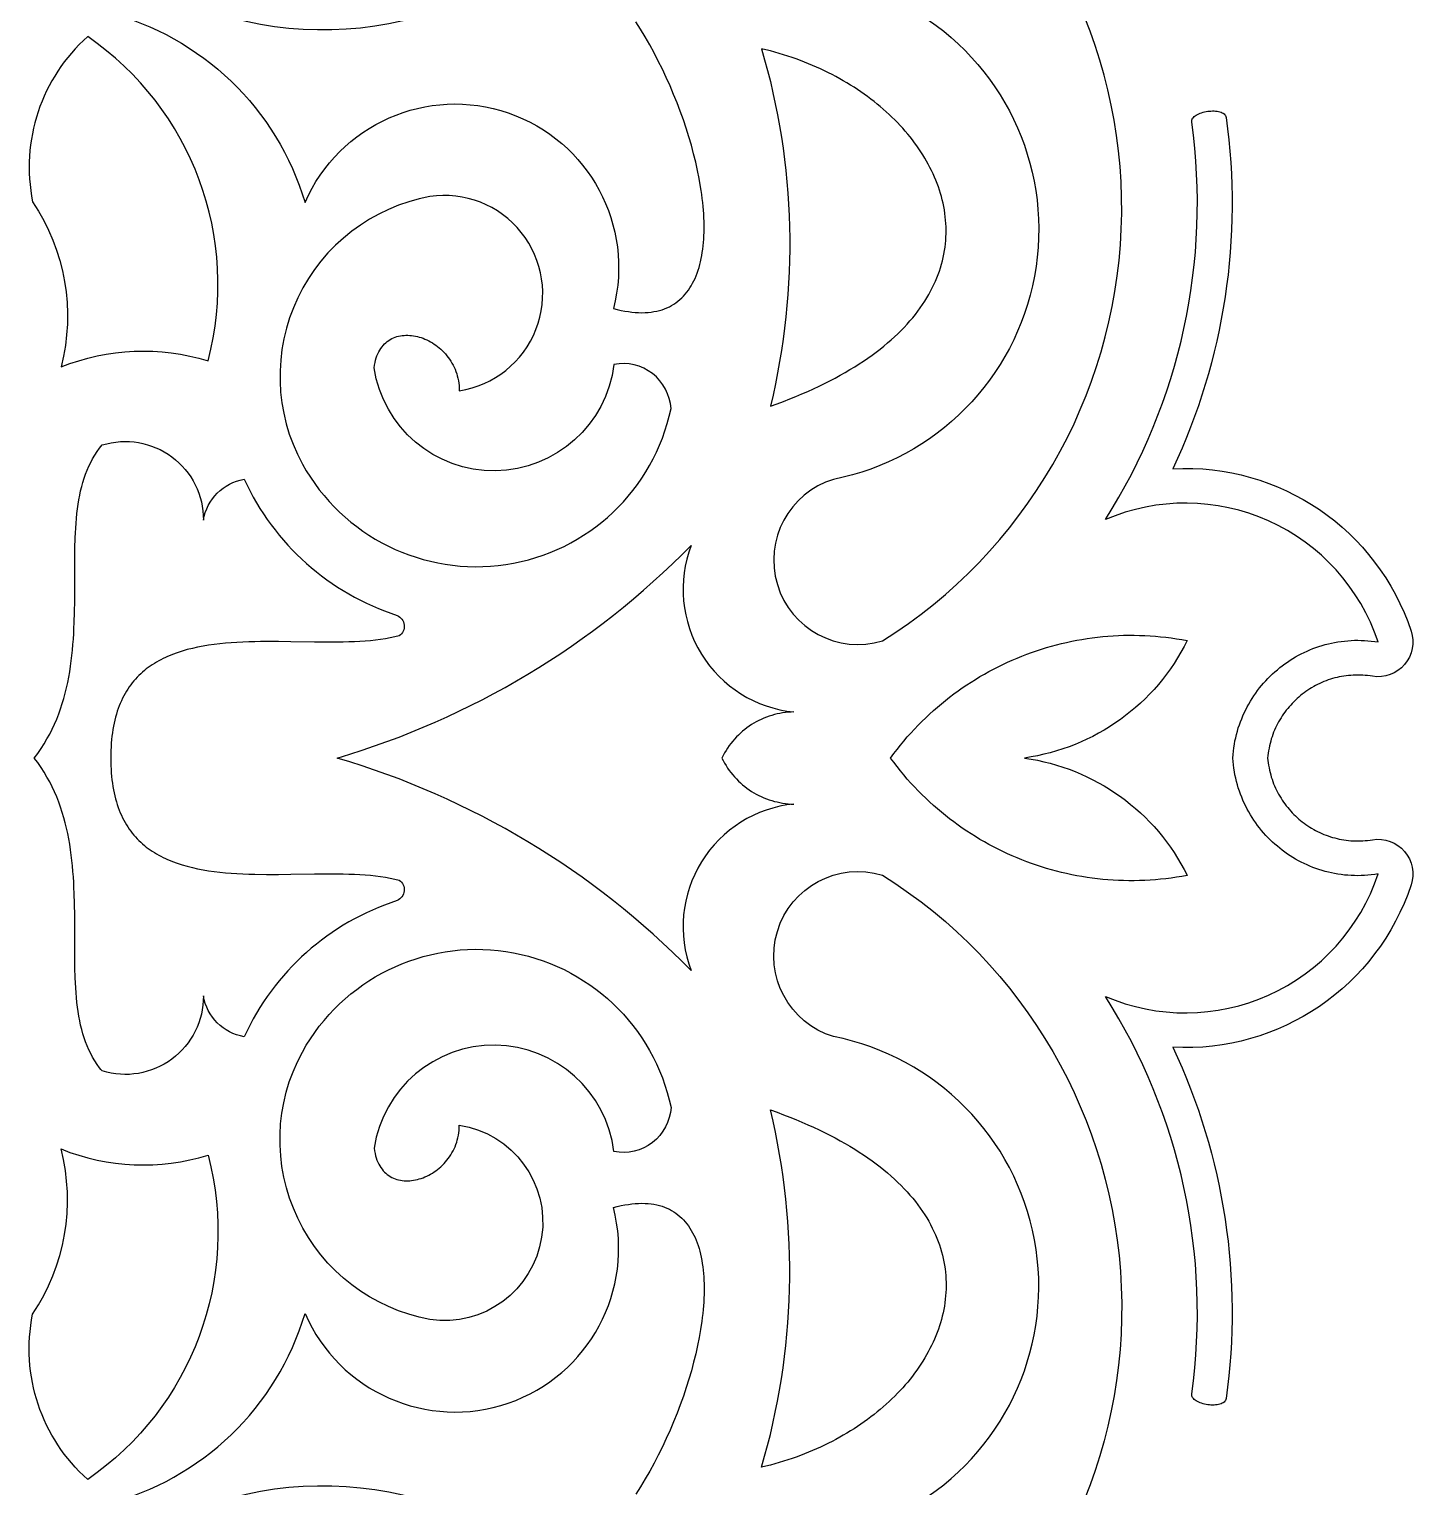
# Model space of a CAD drawing. Extents: x -809 to -401, y -253 to 409.
# Drawn here: x -600.2 to -401.1, y -26.8 to 183.1 of the extents above; entities that cross this region are included whole.
import ezdxf

# ---------------------------------------------------------------- set-up
doc = ezdxf.new("R2010")
doc.units = 0
doc.layers.add('LAYER_1', color=18, linetype='CONTINUOUS')

msp = doc.modelspace()

# ---------------------------------------------------------------- linework, layer by layer
at = {"layer": 'LAYER_1'}
for points in [[(-477.4, 95.02, 0.526463), (-472.46, 216.19, 0.747044), (-496.42, 201.87, 1), (-474.11, 210.56, -0.727969), (-471.99, 185.19, -0.677987), (-484.44, 118.27, 1)], [(-595.64, 134.45, -0.172155), (-574.5, 135.33, 0.316737), (-591.82, 182, 0.266667), (-599.75, 158.22, -0.213408)], [(-493.53, 128.82), (-492.58, 129.16), (-491.66, 129.5), (-490.75, 129.85), (-489.87, 130.21), (-489, 130.57), (-488.16, 130.94), (-487.33, 131.31), (-486.52, 131.69), (-485.74, 132.07), (-484.97, 132.46), (-484.22, 132.85), (-483.49, 133.25), (-482.78, 133.65), (-482.09, 134.06), (-481.41, 134.47), (-480.76, 134.88), (-480.12, 135.3), (-479.5, 135.73), (-478.9, 136.15), (-478.32, 136.58), (-477.75, 137.02), (-477.2, 137.46), (-476.67, 137.9), (-476.16, 138.34), (-475.67, 138.79), (-475.19, 139.24), (-474.73, 139.7), (-474.28, 140.15), (-473.86, 140.61), (-473.45, 141.08), (-473.05, 141.54), (-472.67, 142.01), (-472.31, 142.48), (-471.97, 142.95), (-471.64, 143.42), (-471.33, 143.9), (-471.03, 144.38), (-470.75, 144.86), (-470.49, 145.34), (-470.24, 145.82), (-470, 146.3), (-469.78, 146.79), (-469.58, 147.27), (-469.39, 147.76), (-469.22, 148.25), (-469.06, 148.74), (-468.91, 149.23), (-468.78, 149.72), (-468.67, 150.21), (-468.57, 150.7), (-468.48, 151.19), (-468.41, 151.68), (-468.35, 152.17), (-468.3, 152.66), (-468.27, 153.15), (-468.26, 153.64), (-468.25, 154.13), (-468.26, 154.62), (-468.28, 155.1), (-468.32, 155.59), (-468.37, 156.08), (-468.43, 156.56), (-468.5, 157.05), (-468.59, 157.53), (-468.69, 158.01), (-468.8, 158.49), (-468.92, 158.97), (-469.06, 159.44), (-469.21, 159.92), (-469.37, 160.39), (-469.54, 160.86), (-469.72, 161.32), (-469.92, 161.79), (-470.12, 162.25), (-470.34, 162.71), (-470.57, 163.17), (-470.81, 163.62), (-471.06, 164.07), (-471.32, 164.52), (-471.59, 164.97), (-471.87, 165.41), (-472.17, 165.85), (-472.47, 166.28), (-472.78, 166.71), (-473.11, 167.14), (-473.44, 167.56), (-473.78, 167.98), (-474.14, 168.4), (-474.5, 168.81), (-474.87, 169.21), (-475.25, 169.62), (-475.64, 170.01), (-476.04, 170.4), (-476.45, 170.79), (-476.87, 171.17), (-477.29, 171.55), (-477.73, 171.92), (-478.17, 172.29), (-478.62, 172.65), (-479.08, 173.01), (-479.55, 173.36), (-480.03, 173.7), (-480.51, 174.04), (-481, 174.38), (-481.5, 174.7), (-482.01, 175.02), (-482.52, 175.34), (-483.05, 175.64), (-483.57, 175.94), (-484.11, 176.24), (-484.65, 176.53), (-485.2, 176.81), (-485.76, 177.08), (-486.32, 177.35), (-486.89, 177.6), (-487.46, 177.86), (-488.05, 178.1), (-488.63, 178.33), (-489.23, 178.56), (-489.83, 178.78), (-490.43, 179), (-491.04, 179.2), (-491.66, 179.4), (-492.28, 179.58), (-492.91, 179.76), (-493.54, 179.93), (-494.18, 180.1), (-494.82, 180.25, -0.131339)], [(-426.99, 78.16), (-426.95, 78.66), (-426.9, 79.15), (-426.83, 79.64), (-426.76, 80.13), (-426.67, 80.61), (-426.56, 81.08), (-426.45, 81.55), (-426.32, 82.02), (-426.19, 82.48), (-426.04, 82.93), (-425.88, 83.38), (-425.7, 83.82), (-425.52, 84.25), (-425.33, 84.68), (-425.12, 85.1), (-424.91, 85.52), (-424.68, 85.93), (-424.45, 86.33), (-424.2, 86.73), (-423.95, 87.12), (-423.69, 87.5), (-423.41, 87.87), (-423.13, 88.24), (-422.84, 88.6), (-422.54, 88.95), (-422.23, 89.29), (-421.92, 89.62), (-421.59, 89.95), (-421.26, 90.27), (-420.92, 90.57), (-420.57, 90.87), (-420.22, 91.17), (-419.86, 91.45), (-419.49, 91.72), (-419.11, 91.98), (-418.73, 92.24), (-418.34, 92.48), (-417.94, 92.72), (-417.54, 92.94), (-417.14, 93.15), (-416.72, 93.36), (-416.3, 93.55), (-415.88, 93.73), (-415.45, 93.91), (-415.02, 94.07), (-414.58, 94.22), (-414.13, 94.36), (-413.68, 94.48), (-413.23, 94.6), (-412.78, 94.7), (-412.32, 94.8), (-411.85, 94.88), (-411.38, 94.95), (-410.91, 95), (-410.44, 95.05), (-409.96, 95.08), (-409.48, 95.1), (-409, 95.1), (-408.52, 95.09), (-408.03, 95.07), (-407.54, 95.04), (-407.05, 94.99), (-406.56, 94.93), (-406.06, 94.86, 0.439468), (-445.33, 112.47, 0.177943), (-432.89, 169.67), (-432.9, 169.82), (-432.88, 169.96), (-432.83, 170.1), (-432.76, 170.24), (-432.66, 170.36), (-432.54, 170.48), (-432.4, 170.6), (-432.25, 170.7), (-432.08, 170.8), (-431.89, 170.89), (-431.7, 170.97), (-431.49, 171.04), (-431.27, 171.11), (-431.05, 171.17), (-430.82, 171.21), (-430.59, 171.25), (-430.36, 171.28), (-430.13, 171.29), (-429.9, 171.3), (-429.67, 171.3), (-429.45, 171.28), (-429.24, 171.26), (-429.04, 171.22), (-428.85, 171.18), (-428.67, 171.12), (-428.5, 171.05), (-428.36, 170.96), (-428.23, 170.87), (-428.12, 170.76), (-428.04, 170.64), (-427.98, 170.5), (-427.94, 170.36, -0.145291), (-435.6, 119.8, -0.337819), (-401.32, 96.44, -0.564297), (-406.88, 89.92), (-407.23, 89.98), (-407.58, 90.02), (-407.93, 90.05), (-408.27, 90.08), (-408.62, 90.09), (-408.97, 90.1), (-409.31, 90.1), (-409.65, 90.08), (-409.99, 90.06), (-410.33, 90.03), (-410.66, 90), (-410.99, 89.95), (-411.32, 89.89), (-411.65, 89.83), (-411.98, 89.76), (-412.3, 89.68), (-412.62, 89.59), (-412.94, 89.49), (-413.25, 89.39), (-413.56, 89.27), (-413.87, 89.15), (-414.17, 89.03), (-414.47, 88.89), (-414.77, 88.75), (-415.06, 88.6), (-415.34, 88.44), (-415.63, 88.28), (-415.91, 88.11), (-416.18, 87.93), (-416.45, 87.74), (-416.72, 87.55), (-416.98, 87.35), (-417.23, 87.15), (-417.48, 86.94), (-417.73, 86.72), (-417.97, 86.5), (-418.2, 86.27), (-418.43, 86.03), (-418.65, 85.79), (-418.87, 85.55), (-419.08, 85.29), (-419.29, 85.04), (-419.48, 84.77), (-419.68, 84.5), (-419.86, 84.23), (-420.04, 83.95), (-420.21, 83.67), (-420.38, 83.38), (-420.54, 83.08), (-420.69, 82.79), (-420.83, 82.48), (-420.97, 82.17), (-421.1, 81.86), (-421.22, 81.54), (-421.33, 81.22), (-421.44, 80.9), (-421.53, 80.57), (-421.62, 80.24), (-421.7, 79.9), (-421.77, 79.56), (-421.84, 79.21), (-421.89, 78.87), (-421.94, 78.52), (-421.98, 78.16), (-421.94, 77.81), (-421.89, 77.46), (-421.84, 77.11), (-421.77, 76.76), (-421.7, 76.42), (-421.62, 76.09), (-421.53, 75.75), (-421.44, 75.42), (-421.33, 75.1), (-421.22, 74.78), (-421.1, 74.46), (-420.97, 74.15), (-420.83, 73.84), (-420.69, 73.54), (-420.54, 73.24), (-420.38, 72.95), (-420.21, 72.66), (-420.04, 72.37), (-419.86, 72.09), (-419.68, 71.82), (-419.48, 71.55), (-419.29, 71.29), (-419.08, 71.03), (-418.87, 70.78), (-418.65, 70.53), (-418.43, 70.29), (-418.2, 70.05), (-417.97, 69.82), (-417.73, 69.6), (-417.48, 69.38), (-417.23, 69.17), (-416.98, 68.97), (-416.72, 68.77), (-416.45, 68.58), (-416.18, 68.4), (-415.91, 68.22), (-415.63, 68.05), (-415.34, 67.88), (-415.06, 67.73), (-414.77, 67.58), (-414.47, 67.43), (-414.17, 67.3), (-413.87, 67.17), (-413.56, 67.05), (-413.25, 66.94), (-412.94, 66.83), (-412.62, 66.74), (-412.3, 66.65), (-411.98, 66.57), (-411.65, 66.5), (-411.32, 66.43), (-410.99, 66.38), (-410.66, 66.33), (-410.33, 66.29), (-409.99, 66.26), (-409.65, 66.24), (-409.31, 66.23), (-408.97, 66.22), (-408.62, 66.23), (-408.27, 66.24), (-407.93, 66.27), (-407.58, 66.3), (-407.23, 66.35), (-406.88, 66.4, -0.564297), (-401.32, 59.89, -0.337819), (-435.6, 36.52, -0.145291), (-427.94, -14.03), (-427.98, -14.18), (-428.04, -14.31), (-428.12, -14.44), (-428.23, -14.54), (-428.36, -14.64), (-428.5, -14.72), (-428.67, -14.79), (-428.85, -14.85), (-429.04, -14.9), (-429.24, -14.94), (-429.45, -14.96), (-429.67, -14.97), (-429.9, -14.98), (-430.13, -14.97), (-430.36, -14.95), (-430.59, -14.93), (-430.82, -14.89), (-431.05, -14.84), (-431.27, -14.79), (-431.49, -14.72), (-431.7, -14.65), (-431.89, -14.57), (-432.08, -14.48), (-432.25, -14.38), (-432.4, -14.27), (-432.54, -14.16), (-432.66, -14.04), (-432.76, -13.91), (-432.83, -13.78), (-432.88, -13.64), (-432.9, -13.5), (-432.89, -13.34, 0.177943), (-445.33, 43.85, 0.439468), (-406.06, 61.47), (-406.56, 61.39), (-407.05, 61.33), (-407.54, 61.28), (-408.03, 61.25), (-408.52, 61.23), (-409, 61.22), (-409.48, 61.23), (-409.96, 61.25), (-410.44, 61.28), (-410.91, 61.32), (-411.38, 61.38), (-411.85, 61.45), (-412.32, 61.53), (-412.78, 61.62), (-413.23, 61.72), (-413.68, 61.84), (-414.13, 61.97), (-414.58, 62.11), (-415.02, 62.26), (-415.45, 62.42), (-415.88, 62.59), (-416.3, 62.77), (-416.72, 62.97), (-417.14, 63.17), (-417.54, 63.38), (-417.94, 63.61), (-418.34, 63.84), (-418.73, 64.09), (-419.11, 64.34), (-419.49, 64.6), (-419.86, 64.88), (-420.22, 65.16), (-420.57, 65.45), (-420.92, 65.75), (-421.26, 66.06), (-421.59, 66.37), (-421.92, 66.7), (-422.23, 67.03), (-422.54, 67.38), (-422.84, 67.73), (-423.13, 68.09), (-423.41, 68.45), (-423.69, 68.83), (-423.95, 69.21), (-424.2, 69.6), (-424.45, 69.99), (-424.68, 70.39), (-424.91, 70.8), (-425.12, 71.22), (-425.33, 71.64), (-425.52, 72.07), (-425.7, 72.51), (-425.88, 72.95), (-426.04, 73.39), (-426.19, 73.85), (-426.32, 74.31), (-426.45, 74.77), (-426.56, 75.24), (-426.67, 75.72), (-426.76, 76.19), (-426.83, 76.68), (-426.9, 77.17), (-426.95, 77.66)], [(-560.92, 120.48, 0.695512), (-507.85, 128.46, 0.453388), (-516.07, 134.8, -0.872623), (-550.59, 134.33), (-550.53, 134.71), (-550.46, 135.07), (-550.38, 135.41), (-550.29, 135.74), (-550.18, 136.05), (-550.06, 136.34), (-549.92, 136.61), (-549.78, 136.87), (-549.62, 137.12), (-549.45, 137.35), (-549.28, 137.56), (-549.09, 137.76), (-548.89, 137.94), (-548.69, 138.11), (-548.48, 138.26), (-548.26, 138.4), (-548.03, 138.53), (-547.79, 138.64), (-547.55, 138.73), (-547.31, 138.81), (-547.06, 138.88), (-546.8, 138.93), (-546.54, 138.97), (-546.27, 139), (-546.01, 139.01), (-545.74, 139.02), (-545.47, 139), (-545.19, 138.98), (-544.92, 138.94), (-544.64, 138.89), (-544.36, 138.83), (-544.09, 138.76), (-543.81, 138.67), (-543.54, 138.57), (-543.27, 138.46), (-543, 138.34), (-542.73, 138.21), (-542.46, 138.07), (-542.2, 137.92), (-541.95, 137.75), (-541.7, 137.58), (-541.45, 137.39), (-541.21, 137.2), (-540.97, 136.99), (-540.74, 136.78), (-540.52, 136.55), (-540.31, 136.32), (-540.11, 136.07), (-539.91, 135.82), (-539.72, 135.56), (-539.54, 135.29), (-539.38, 135.01), (-539.22, 134.72), (-539.07, 134.42), (-538.94, 134.12), (-538.81, 133.8), (-538.7, 133.48), (-538.61, 133.15), (-538.52, 132.82), (-538.46, 132.47), (-538.4, 132.12), (-538.36, 131.76), (-538.34, 131.4), (-538.33, 131.03, 1), (-542.56, 158.97, 0.511088)], [(-599.5, 78.16), (-599, 78.83), (-598.53, 79.51), (-598.09, 80.2), (-597.68, 80.9), (-597.29, 81.61), (-596.93, 82.32), (-596.6, 83.04), (-596.28, 83.77), (-595.99, 84.51), (-595.73, 85.25), (-595.48, 86), (-595.26, 86.75), (-595.05, 87.51), (-594.86, 88.27), (-594.7, 89.04), (-594.54, 89.81), (-594.41, 90.58), (-594.29, 91.36), (-594.18, 92.14), (-594.09, 92.92), (-594, 93.7), (-593.94, 94.49), (-593.88, 95.27), (-593.83, 96.06), (-593.79, 96.85), (-593.76, 97.63), (-593.71, 99.2), (-593.69, 100.76), (-593.68, 102.32), (-593.68, 105.38), (-593.68, 106.89), (-593.66, 108.37), (-593.61, 109.83), (-593.58, 110.55), (-593.54, 111.26), (-593.49, 111.96), (-593.44, 112.65), (-593.37, 113.34), (-593.29, 114.01), (-593.2, 114.68), (-593.09, 115.33), (-592.97, 115.98), (-592.84, 116.61), (-592.68, 117.23), (-592.52, 117.84), (-592.33, 118.44), (-592.13, 119.03), (-591.9, 119.6), (-591.66, 120.16), (-591.39, 120.71), (-591.11, 121.24), (-590.8, 121.76), (-590.46, 122.26), (-590.1, 122.75), (-589.91, 122.98), (-589.72, 123.22, -0.506711), (-575.16, 112.41, -0.32), (-569.29, 118.29, 0.210186), (-547.27, 98.69, -0.585603), (-546.98, 95.74), (-547.62, 95.58), (-548.29, 95.44), (-548.97, 95.32), (-549.67, 95.21), (-550.39, 95.12), (-551.13, 95.04), (-551.88, 94.98), (-552.65, 94.93), (-553.43, 94.89), (-554.22, 94.86), (-555.02, 94.84), (-555.83, 94.83), (-557.49, 94.83), (-559.17, 94.84), (-562.6, 94.89), (-564.33, 94.91), (-566.06, 94.91), (-566.92, 94.91), (-567.78, 94.89), (-568.64, 94.87), (-569.49, 94.84), (-570.33, 94.8), (-571.17, 94.74), (-572, 94.67), (-572.82, 94.59), (-573.63, 94.5), (-574.42, 94.39), (-575.21, 94.26), (-575.99, 94.11), (-576.75, 93.94), (-577.49, 93.76), (-578.22, 93.55), (-578.94, 93.32), (-579.63, 93.06), (-579.97, 92.92), (-580.31, 92.78), (-580.64, 92.63), (-580.96, 92.48), (-581.29, 92.31), (-581.6, 92.14), (-581.91, 91.97), (-582.22, 91.78), (-582.52, 91.59), (-582.81, 91.39), (-583.1, 91.19), (-583.38, 90.98), (-583.65, 90.75), (-583.92, 90.52), (-584.19, 90.29), (-584.44, 90.04), (-584.69, 89.79), (-584.93, 89.52), (-585.17, 89.25), (-585.4, 88.97), (-585.62, 88.68), (-585.84, 88.39), (-586.04, 88.08), (-586.24, 87.76), (-586.44, 87.44), (-586.62, 87.1), (-586.8, 86.76), (-586.97, 86.4), (-587.13, 86.03), (-587.28, 85.66), (-587.42, 85.27), (-587.56, 84.88), (-587.69, 84.47), (-587.81, 84.05), (-587.92, 83.63), (-588.02, 83.19), (-588.11, 82.74), (-588.19, 82.27), (-588.27, 81.8), (-588.33, 81.32), (-588.38, 80.82), (-588.43, 80.31), (-588.46, 79.79), (-588.49, 79.26), (-588.51, 78.72), (-588.51, 78.16), (-588.51, 77.61), (-588.49, 77.06), (-588.46, 76.53), (-588.43, 76.01), (-588.38, 75.5), (-588.33, 75.01), (-588.27, 74.52), (-588.19, 74.05), (-588.11, 73.59), (-588.02, 73.14), (-587.92, 72.7), (-587.81, 72.27), (-587.69, 71.85), (-587.56, 71.45), (-587.42, 71.05), (-587.28, 70.66), (-587.13, 70.29), (-586.97, 69.92), (-586.8, 69.57), (-586.62, 69.22), (-586.44, 68.89), (-586.24, 68.56), (-586.04, 68.24), (-585.84, 67.94), (-585.62, 67.64), (-585.4, 67.35), (-585.17, 67.07), (-584.93, 66.8), (-584.69, 66.54), (-584.44, 66.28), (-584.19, 66.04), (-583.92, 65.8), (-583.65, 65.57), (-583.38, 65.35), (-583.1, 65.13), (-582.81, 64.93), (-582.52, 64.73), (-582.22, 64.54), (-581.91, 64.36), (-581.6, 64.18), (-581.29, 64.01), (-580.96, 63.85), (-580.64, 63.69), (-580.31, 63.54), (-579.97, 63.4), (-579.63, 63.26), (-578.94, 63.01), (-578.22, 62.78), (-577.49, 62.57), (-576.75, 62.38), (-575.99, 62.21), (-575.21, 62.07), (-574.42, 61.94), (-573.63, 61.83), (-572.82, 61.73), (-572, 61.65), (-571.17, 61.58), (-570.33, 61.53), (-569.49, 61.48), (-568.64, 61.45), (-567.78, 61.43), (-566.06, 61.41), (-564.33, 61.41), (-562.6, 61.43), (-559.17, 61.48), (-557.49, 61.5), (-555.83, 61.49), (-555.02, 61.48), (-554.22, 61.46), (-553.43, 61.43), (-552.65, 61.39), (-551.88, 61.34), (-551.13, 61.28), (-550.39, 61.2), (-549.67, 61.11), (-548.97, 61.01), (-548.29, 60.88), (-547.62, 60.74), (-546.98, 60.58, -0.585603), (-547.27, 57.64, 0.210186), (-569.29, 38.04, -0.32), (-575.16, 43.91, -0.506711), (-589.72, 33.11), (-589.91, 33.34), (-590.1, 33.58), (-590.46, 34.06), (-590.8, 34.57), (-591.11, 35.08), (-591.39, 35.61), (-591.66, 36.16), (-591.9, 36.72), (-592.13, 37.29), (-592.33, 37.88), (-592.52, 38.48), (-592.68, 39.09), (-592.84, 39.71), (-592.97, 40.35), (-593.09, 40.99), (-593.2, 41.65), (-593.29, 42.31), (-593.37, 42.99), (-593.44, 43.67), (-593.49, 44.37), (-593.54, 45.07), (-593.58, 45.78), (-593.61, 46.5), (-593.66, 47.95), (-593.68, 49.44), (-593.68, 50.94), (-593.68, 54.01), (-593.69, 55.56), (-593.71, 57.12), (-593.76, 58.69), (-593.79, 59.48), (-593.83, 60.26), (-593.88, 61.05), (-593.94, 61.84), (-594, 62.62), (-594.09, 63.4), (-594.18, 64.18), (-594.29, 64.96), (-594.41, 65.74), (-594.54, 66.51), (-594.7, 67.29), (-594.86, 68.05), (-595.05, 68.81), (-595.26, 69.57), (-595.48, 70.33), (-595.73, 71.07), (-595.99, 71.82), (-596.28, 72.55), (-596.6, 73.28), (-596.93, 74), (-597.29, 74.72), (-597.68, 75.42), (-598.09, 76.12), (-598.53, 76.81), (-599, 77.49)], [(-555.91, 78.16, 0.127459), (-504.95, 108.75, 0.493843), (-490.16, 84.79), (-490.57, 84.78), (-490.98, 84.75), (-491.38, 84.71), (-491.79, 84.65), (-492.19, 84.58), (-492.58, 84.5), (-492.97, 84.4), (-493.36, 84.29), (-493.74, 84.17), (-494.12, 84.03), (-494.49, 83.88), (-494.86, 83.72), (-495.22, 83.55), (-495.57, 83.37), (-495.92, 83.17), (-496.26, 82.96), (-496.59, 82.74), (-496.92, 82.51), (-497.23, 82.27), (-497.54, 82.01), (-497.85, 81.75), (-498.14, 81.47), (-498.42, 81.19), (-498.7, 80.89), (-498.97, 80.58), (-499.22, 80.27), (-499.47, 79.94), (-499.7, 79.6), (-499.93, 79.26), (-500.14, 78.9), (-500.35, 78.54), (-500.54, 78.16), (-500.35, 77.79), (-500.14, 77.42), (-499.93, 77.07), (-499.7, 76.72), (-499.47, 76.38), (-499.22, 76.06), (-498.97, 75.74), (-498.7, 75.43), (-498.42, 75.14), (-498.14, 74.85), (-497.85, 74.58), (-497.54, 74.31), (-497.23, 74.06), (-496.92, 73.81), (-496.59, 73.58), (-496.26, 73.36), (-495.92, 73.15), (-495.57, 72.96), (-495.22, 72.77), (-494.86, 72.6), (-494.49, 72.44), (-494.12, 72.29), (-493.74, 72.16), (-493.36, 72.03), (-492.97, 71.92), (-492.58, 71.83), (-492.19, 71.74), (-491.79, 71.67), (-491.38, 71.62), (-490.98, 71.57), (-490.57, 71.54), (-490.16, 71.53, 0.493843), (-504.95, 47.58, 0.127459)], [(-477.4, 61.3, -0.526463), (-472.46, -59.87, -0.747044), (-496.42, -45.54, -1), (-474.11, -54.23, 0.727969), (-471.99, -28.87, 0.677987), (-484.44, 38.06, -1)], [(-560.92, 35.84, -0.695512), (-507.85, 27.86, -0.453388), (-516.07, 21.52, 0.872623), (-550.59, 21.99), (-550.53, 21.61), (-550.46, 21.25), (-550.38, 20.91), (-550.29, 20.59), (-550.18, 20.28), (-550.06, 19.99), (-549.92, 19.71), (-549.78, 19.45), (-549.62, 19.2), (-549.45, 18.98), (-549.28, 18.76), (-549.09, 18.56), (-548.89, 18.38), (-548.69, 18.21), (-548.48, 18.06), (-548.26, 17.92), (-548.03, 17.8), (-547.79, 17.69), (-547.55, 17.59), (-547.31, 17.51), (-547.06, 17.44), (-546.8, 17.39), (-546.54, 17.35), (-546.27, 17.32), (-546.01, 17.31), (-545.74, 17.31), (-545.47, 17.32), (-545.19, 17.34), (-544.92, 17.38), (-544.64, 17.43), (-544.36, 17.49), (-544.09, 17.57), (-543.81, 17.65), (-543.54, 17.75), (-543.27, 17.86), (-543, 17.98), (-542.73, 18.11), (-542.46, 18.25), (-542.2, 18.41), (-541.95, 18.57), (-541.7, 18.75), (-541.45, 18.93), (-541.21, 19.13), (-540.97, 19.33), (-540.74, 19.55), (-540.52, 19.77), (-540.31, 20.01), (-540.11, 20.25), (-539.91, 20.5), (-539.72, 20.77), (-539.54, 21.04), (-539.38, 21.32), (-539.22, 21.61), (-539.07, 21.9), (-538.94, 22.21), (-538.81, 22.52), (-538.7, 22.84), (-538.61, 23.17), (-538.52, 23.51), (-538.46, 23.85), (-538.4, 24.2), (-538.36, 24.56), (-538.34, 24.92), (-538.33, 25.3, -1), (-542.56, -2.65, -0.511088)], [(-493.53, 27.5), (-492.58, 27.16), (-491.66, 26.82), (-490.75, 26.47), (-489.87, 26.11), (-489, 25.75), (-488.16, 25.38), (-487.33, 25.01), (-486.52, 24.63), (-485.74, 24.25), (-484.97, 23.86), (-484.22, 23.47), (-483.49, 23.07), (-482.78, 22.67), (-482.09, 22.27), (-481.41, 21.86), (-480.76, 21.44), (-480.12, 21.02), (-479.5, 20.6), (-478.9, 20.17), (-478.32, 19.74), (-477.75, 19.31), (-477.2, 18.87), (-476.67, 18.43), (-476.16, 17.98), (-475.67, 17.53), (-475.19, 17.08), (-474.73, 16.63), (-474.28, 16.17), (-473.86, 15.71), (-473.45, 15.25), (-473.05, 14.78), (-472.67, 14.32), (-472.31, 13.85), (-471.97, 13.37), (-471.64, 12.9), (-471.33, 12.42), (-471.03, 11.95), (-470.75, 11.47), (-470.49, 10.99), (-470.24, 10.5), (-470, 10.02), (-469.78, 9.54), (-469.58, 9.05), (-469.39, 8.56), (-469.22, 8.08), (-469.06, 7.59), (-468.91, 7.1), (-468.78, 6.61), (-468.67, 6.12), (-468.57, 5.63), (-468.48, 5.14), (-468.41, 4.65), (-468.35, 4.15), (-468.3, 3.66), (-468.27, 3.17), (-468.26, 2.68), (-468.25, 2.19), (-468.26, 1.71), (-468.28, 1.22), (-468.32, 0.73), (-468.37, 0.25), (-468.43, -0.24), (-468.5, -0.72), (-468.59, -1.21), (-468.69, -1.69), (-468.8, -2.17), (-468.92, -2.64), (-469.06, -3.12), (-469.21, -3.59), (-469.37, -4.06), (-469.54, -4.53), (-469.72, -5), (-469.92, -5.47), (-470.12, -5.93), (-470.34, -6.39), (-470.57, -6.85), (-470.81, -7.3), (-471.06, -7.75), (-471.32, -8.2), (-471.59, -8.64), (-471.87, -9.09), (-472.17, -9.52), (-472.47, -9.96), (-472.78, -10.39), (-473.11, -10.82), (-473.44, -11.24), (-473.78, -11.66), (-474.14, -12.07), (-474.5, -12.48), (-474.87, -12.89), (-475.25, -13.29), (-475.64, -13.69), (-476.04, -14.08), (-476.45, -14.47), (-476.87, -14.85), (-477.29, -15.23), (-477.73, -15.6), (-478.17, -15.97), (-478.62, -16.33), (-479.08, -16.69), (-479.55, -17.04), (-480.03, -17.38), (-480.51, -17.72), (-481, -18.05), (-481.5, -18.38), (-482.01, -18.7), (-482.52, -19.01), (-483.05, -19.32), (-483.57, -19.62), (-484.11, -19.92), (-484.65, -20.2), (-485.2, -20.48), (-485.76, -20.76), (-486.32, -21.02), (-486.89, -21.28), (-487.46, -21.53), (-488.05, -21.78), (-488.63, -22.01), (-489.23, -22.24), (-489.83, -22.46), (-490.43, -22.67), (-491.04, -22.88), (-491.66, -23.07), (-492.28, -23.26), (-492.91, -23.44), (-493.54, -23.61), (-494.18, -23.77), (-494.82, -23.93, 0.131339)], [(-595.64, 21.88, 0.172155), (-574.5, 20.99, -0.316737), (-591.82, -25.68, -0.266667), (-599.75, -1.9, 0.213408)]]:
    msp.add_lwpolyline(points, format="xyb", close=True, dxfattribs=at)
for points in [[(-524.19, 195.81, -0.343731), (-586.42, 191.7, 0.579557)], [(-589.06, 185.54, -0.263317), (-560.53, 158.12, -0.924949), (-516.14, 142.86), (-515.58, 142.72), (-515.04, 142.59), (-514.51, 142.49), (-513.99, 142.41), (-513.48, 142.35), (-512.99, 142.3), (-512.51, 142.27), (-512.05, 142.26), (-511.59, 142.27), (-511.15, 142.3), (-510.73, 142.35), (-510.31, 142.41), (-509.91, 142.49), (-509.52, 142.58), (-509.14, 142.69), (-508.78, 142.82), (-508.43, 142.96), (-508.09, 143.12), (-507.76, 143.3), (-507.45, 143.49), (-507.14, 143.69), (-506.85, 143.91), (-506.57, 144.14), (-506.3, 144.39), (-506.04, 144.65), (-505.8, 144.93), (-505.56, 145.21), (-505.34, 145.52), (-505.13, 145.83), (-504.93, 146.15), (-504.74, 146.49), (-504.56, 146.84), (-504.39, 147.2), (-504.23, 147.58), (-504.08, 147.96), (-503.95, 148.36), (-503.82, 148.76), (-503.71, 149.18), (-503.6, 149.6), (-503.51, 150.04), (-503.42, 150.48), (-503.35, 150.94), (-503.28, 151.4), (-503.22, 151.87), (-503.18, 152.35), (-503.14, 152.84), (-503.12, 153.34), (-503.1, 153.84), (-503.09, 154.36), (-503.09, 154.87), (-503.1, 155.4), (-503.12, 155.93), (-503.15, 156.47), (-503.19, 157.02), (-503.23, 157.57), (-503.29, 158.12), (-503.35, 158.69), (-503.42, 159.25), (-503.51, 159.83), (-503.59, 160.4), (-503.8, 161.57), (-504.03, 162.75), (-504.3, 163.94), (-504.59, 165.14), (-504.92, 166.36), (-505.28, 167.57), (-505.66, 168.8), (-506.07, 170.02), (-506.51, 171.25), (-506.98, 172.47), (-507.47, 173.69), (-507.99, 174.91), (-508.53, 176.11), (-509.09, 177.31), (-509.68, 178.49), (-510.29, 179.66), (-510.92, 180.81), (-511.57, 181.95), (-512.24, 183.06), (-512.93, 184.15)], [(-589.06, -29.21, 0.263317), (-560.53, -1.8, 0.924949), (-516.14, 13.46), (-515.58, 13.61), (-515.04, 13.73), (-514.51, 13.83), (-513.99, 13.91), (-513.48, 13.98), (-512.99, 14.02), (-512.51, 14.05), (-512.05, 14.06), (-511.59, 14.05), (-511.15, 14.02), (-510.73, 13.98), (-510.31, 13.92), (-509.91, 13.84), (-509.52, 13.74), (-509.14, 13.63), (-508.78, 13.5), (-508.43, 13.36), (-508.09, 13.2), (-507.76, 13.03), (-507.45, 12.84), (-507.14, 12.63), (-506.85, 12.41), (-506.57, 12.18), (-506.3, 11.93), (-506.04, 11.67), (-505.8, 11.4), (-505.56, 11.11), (-505.34, 10.81), (-505.13, 10.49), (-504.93, 10.17), (-504.74, 9.83), (-504.56, 9.48), (-504.39, 9.12), (-504.23, 8.75), (-504.08, 8.36), (-503.95, 7.97), (-503.82, 7.56), (-503.71, 7.15), (-503.6, 6.72), (-503.51, 6.29), (-503.42, 5.84), (-503.35, 5.39), (-503.28, 4.92), (-503.22, 4.45), (-503.18, 3.97), (-503.14, 3.48), (-503.12, 2.98), (-503.1, 2.48), (-503.09, 1.97), (-503.09, 1.45), (-503.1, 0.92), (-503.12, 0.39), (-503.15, -0.15), (-503.19, -0.69), (-503.23, -1.24), (-503.29, -1.8), (-503.35, -2.36), (-503.42, -2.93), (-503.51, -3.5), (-503.59, -4.08), (-503.8, -5.24), (-504.03, -6.42), (-504.3, -7.62), (-504.59, -8.82), (-504.92, -10.03), (-505.28, -11.25), (-505.66, -12.47), (-506.07, -13.7), (-506.51, -14.93), (-506.98, -16.15), (-507.47, -17.37), (-507.99, -18.58), (-508.53, -19.79), (-509.09, -20.99), (-509.68, -22.17), (-510.29, -23.34), (-510.92, -24.49), (-511.57, -25.62), (-512.24, -26.73), (-512.93, -27.82)], [(-524.19, -39.49, 0.343731), (-586.42, -35.38, -0.579557)]]:
    msp.add_lwpolyline(points, format="xyb", dxfattribs=at)
msp.add_lwpolyline([(-476.26, 78.16), (-475.8, 78.79), (-475.32, 79.4), (-474.84, 80.01), (-474.35, 80.6), (-473.84, 81.19), (-473.33, 81.76), (-472.81, 82.33), (-472.28, 82.88), (-471.74, 83.42), (-471.19, 83.96), (-470.64, 84.48), (-470.08, 84.99), (-469.5, 85.49), (-468.92, 85.98), (-468.34, 86.45), (-467.74, 86.92), (-467.14, 87.38), (-466.53, 87.82), (-465.92, 88.25), (-465.29, 88.67), (-464.66, 89.08), (-464.03, 89.48), (-463.38, 89.87), (-462.73, 90.25), (-462.08, 90.61), (-461.42, 90.96), (-460.75, 91.3), (-460.08, 91.63), (-459.4, 91.95), (-458.72, 92.25), (-458.03, 92.55), (-457.34, 92.83), (-456.64, 93.1), (-455.94, 93.35), (-455.23, 93.6), (-454.52, 93.83), (-453.8, 94.05), (-453.09, 94.26), (-452.36, 94.45), (-451.64, 94.63), (-450.91, 94.8), (-450.17, 94.96), (-449.44, 95.1), (-448.7, 95.23), (-447.96, 95.35), (-447.21, 95.46), (-446.46, 95.55), (-445.71, 95.63), (-444.96, 95.7), (-444.21, 95.75), (-443.45, 95.79), (-442.7, 95.82), (-441.94, 95.83), (-441.18, 95.83), (-440.42, 95.81), (-439.66, 95.79), (-438.89, 95.75), (-438.13, 95.69), (-437.37, 95.62), (-436.6, 95.54), (-435.84, 95.44), (-435.07, 95.33), (-434.31, 95.21), (-433.54, 95.07), (-433.98, 94.22), (-434.44, 93.38), (-434.93, 92.56), (-435.44, 91.76), (-435.97, 90.98), (-436.52, 90.22), (-437.1, 89.47), (-437.7, 88.75), (-438.31, 88.04), (-438.95, 87.36), (-439.61, 86.7), (-440.29, 86.06), (-440.98, 85.43), (-441.69, 84.84), (-442.42, 84.26), (-443.17, 83.7), (-443.94, 83.17), (-444.72, 82.66), (-445.51, 82.18), (-446.32, 81.72), (-447.14, 81.28), (-447.98, 80.87), (-448.83, 80.48), (-449.69, 80.11), (-450.56, 79.78), (-451.45, 79.47), (-452.34, 79.18), (-453.25, 78.92), (-454.17, 78.69), (-455.09, 78.49), (-456.02, 78.31), (-456.96, 78.16), (-456.02, 78.01), (-455.09, 77.84), (-454.17, 77.63), (-453.25, 77.4), (-452.34, 77.14), (-451.45, 76.86), (-450.56, 76.55), (-449.69, 76.21), (-448.83, 75.85), (-447.98, 75.46), (-447.14, 75.04), (-446.32, 74.61), (-445.51, 74.15), (-444.72, 73.66), (-443.94, 73.15), (-443.17, 72.62), (-442.42, 72.07), (-441.69, 71.49), (-440.98, 70.89), (-440.29, 70.27), (-439.61, 69.63), (-438.95, 68.96), (-438.31, 68.28), (-437.7, 67.57), (-437.1, 66.85), (-436.52, 66.11), (-435.97, 65.34), (-435.44, 64.56), (-434.93, 63.76), (-434.44, 62.94), (-433.98, 62.11), (-433.76, 61.68), (-433.54, 61.25), (-434.31, 61.11), (-435.07, 60.99), (-435.84, 60.88), (-436.6, 60.78), (-437.37, 60.7), (-438.13, 60.63), (-438.89, 60.58), (-439.66, 60.54), (-440.42, 60.51), (-441.18, 60.5), (-441.94, 60.49), (-442.7, 60.51), (-443.45, 60.53), (-444.21, 60.57), (-444.96, 60.63), (-445.71, 60.69), (-446.46, 60.77), (-447.21, 60.86), (-447.96, 60.97), (-448.7, 61.09), (-449.44, 61.22), (-450.17, 61.36), (-450.91, 61.52), (-451.64, 61.69), (-452.36, 61.87), (-453.09, 62.07), (-453.8, 62.27), (-454.52, 62.49), (-455.23, 62.73), (-455.94, 62.97), (-456.64, 63.23), (-457.34, 63.49), (-458.03, 63.78), (-458.72, 64.07), (-459.4, 64.37), (-460.08, 64.69), (-460.75, 65.02), (-461.42, 65.36), (-462.08, 65.71), (-462.73, 66.08), (-463.38, 66.45), (-464.03, 66.84), (-464.66, 67.24), (-465.29, 67.65), (-465.92, 68.07), (-466.53, 68.5), (-467.14, 68.95), (-467.74, 69.4), (-468.34, 69.87), (-468.92, 70.35), (-469.5, 70.84), (-470.08, 71.34), (-470.64, 71.85), (-471.19, 72.37), (-471.74, 72.9), (-472.28, 73.44), (-472.81, 74), (-473.33, 74.56), (-473.84, 75.13), (-474.35, 75.72), (-474.84, 76.31), (-475.32, 76.92), (-475.8, 77.54)], close=True, dxfattribs=at)

doc.saveas('drawing.dxf')
